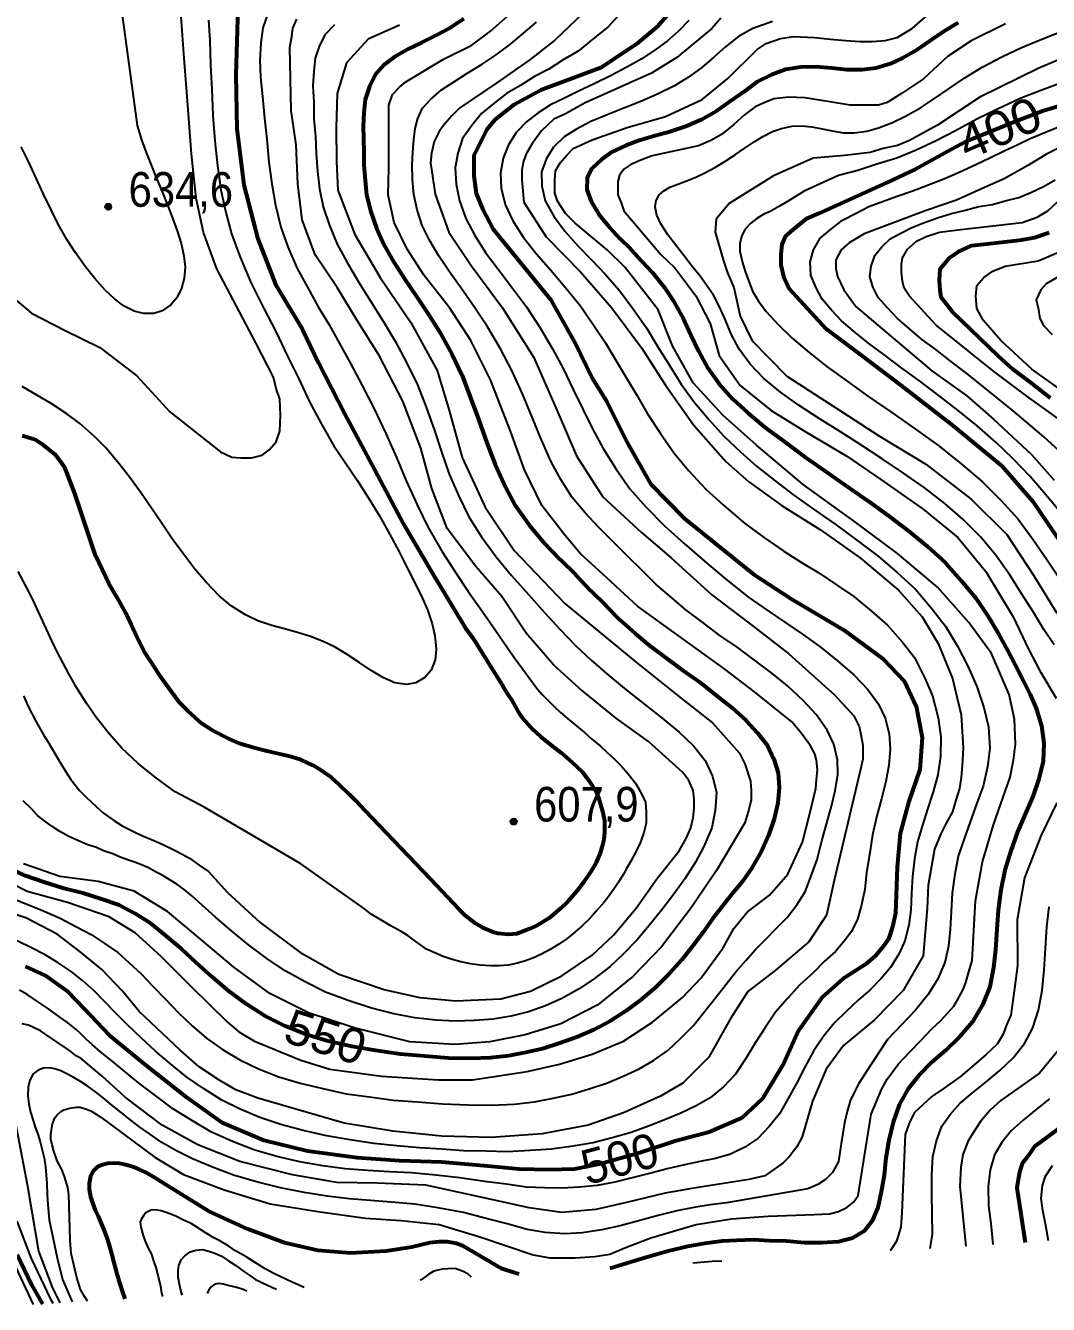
# Model space of a CAD drawing. Header units: metres. Extents: x 552626 to 559174, y 1843804 to 1852371.
# Drawn here: x 556086 to 556588, y 1843922 to 1844549 of the extents above; entities that cross this region are included whole.
import ezdxf
from ezdxf.enums import TextEntityAlignment as Align

# ---------------------------------------------------------------- set-up
doc = ezdxf.new("R2010")
doc.units = ezdxf.units.M
doc.header["$LTSCALE"] = 6.8
for name, color, linetype, lineweight in [('1', 7, 'Continuous', 25), ('2', 7, 'Continuous', 53), ('5', 7, 'Continuous', 25)]:
    doc.layers.add(name, color=color, linetype=linetype, lineweight=lineweight)
doc.layers.add('4', color=7, linetype='Continuous')

msp = doc.modelspace()

# ---------------------------------------------------------------- hatches: boundary and pattern name
at = {"layer": '5'}
for points in [[(556128.41, 1844460.01, 1), (556125.41, 1844460.01, 1)], [(556327.11, 1844158.6, 1), (556324.11, 1844158.6, 1)]]:
    msp.add_hatch(color=256, dxfattribs=at).paths.add_polyline_path(points)

# ---------------------------------------------------------------- linework, layer by layer
at = {"layer": '1'}
for points in [[(556131.8, 1844568.68), (556141.1, 1844499.83), (556143.23, 1844492.83), (556145.46, 1844486.68), (556148.06, 1844480.04), (556150.6, 1844473.91), (556153.16, 1844467.78), (556155.78, 1844461.35), (556158.32, 1844454.99), (556160.75, 1844448.23), (556162.72, 1844442.01), (556164.02, 1844435.9), (556164.58, 1844430.43), (556164.11, 1844424.94), (556162.9, 1844420.17), (556160.49, 1844415.37), (556157.55, 1844411.87), (556153.39, 1844409.03), (556149.21, 1844407.66), (556144.17, 1844407.62), (556139.58, 1844408.85), (556134.69, 1844411.3), (556130.05, 1844414.85), (556125.37, 1844419.19), (556120.39, 1844424.8), (556115.8, 1844430.51), (556110.82, 1844437.5), (556106.73, 1844443.93), (556102.41, 1844451.55), (556098.93, 1844458.43), (556095.1, 1844466.53), (556091.77, 1844473.76), (556087.85, 1844482.14), (556084.29, 1844489.47)], [(556205.47, 1844555.8), (556202.76, 1844547.72), (556201.77, 1844540.42), (556201.27, 1844531.94), (556201.62, 1844523.61), (556202.53, 1844514.05), (556203.51, 1844503.5), (556204.65, 1844493.14), (556205.71, 1844481.88), (556207.08, 1844471.32), (556208.9, 1844460.86), (556211.58, 1844450.06), (556215.02, 1844440.3), (556219.58, 1844429.74), (556224.54, 1844420.59), (556229.83, 1844411.03), (556235.01, 1844402.39), (556240.19, 1844392.99), (556245.5, 1844383.49), (556251.38, 1844372.41), (556257.24, 1844360.98), (556262.92, 1844348.92), (556268.2, 1844337.07), (556272.85, 1844325.72), (556278.27, 1844313.91), (556283.57, 1844303.05), (556290.34, 1844291.21), (556296.89, 1844280.99), (556303.24, 1844271.43), (556309.1, 1844263.4), (556313.85, 1844256.42), (556318.27, 1844250.05), (556322.57, 1844243.83), (556326.32, 1844238.43), (556330.16, 1844233.31), (556332.68, 1844229.75), (556334.98, 1844226.59), (556337.28, 1844223.58), (556339.51, 1844220.93), (556342.76, 1844217.56), (556345.57, 1844214.79)], [(556264.45, 1844478.92), (556264.45, 1844482.84), (556264.45, 1844487.63), (556264.45, 1844492.86), (556264.45, 1844498.53), (556264.45, 1844502.02), (556264.45, 1844505.94), (556264.45, 1844509.86), (556266.19, 1844515.09), (556269.66, 1844518.58), (556272.71, 1844521.19), (556291.24, 1844532.3), (556305.07, 1844539.22), (556314.27, 1844546.14), (556329.96, 1844559.98)], [(556379.1, 1844556.09), (556371.8, 1844548.03), (556364.49, 1844542.31), (556357.28, 1844536.35), (556349.86, 1844532.06), (556342.86, 1844527.5), (556335.78, 1844523.82), (556329.03, 1844519.5), (556322.17, 1844515.49), (556316.11, 1844510.81), (556309.86, 1844505.74), (556305.09, 1844499.92), (556300.6, 1844493.46), (556298.27, 1844486.37), (556296.93, 1844479.05), (556297.45, 1844471.03), (556299.11, 1844462.93), (556302.23, 1844454.34), (556306.43, 1844446.17), (556311.88, 1844437.57), (556318.07, 1844429.44), (556325.04, 1844420.16), (556331.95, 1844410.94), (556338.65, 1844400.67), (556344.65, 1844390.36), (556349.82, 1844380.66), (556354.74, 1844370.41), (556364.27, 1844351.09), (556369.41, 1844341.46), (556375.78, 1844331.32), (556382.59, 1844321.69), (556390.4, 1844312.95), (556399.52, 1844303.66), (556409.15, 1844294.95), (556420.18, 1844285.23), (556430.38, 1844276.8), (556440.85, 1844268.52), (556449.87, 1844262.17), (556458.49, 1844256.28), (556467.08, 1844250.43), (556475.73, 1844244.22), (556484.35, 1844237.36), (556492.49, 1844230.33), (556499.16, 1844223.27), (556504.37, 1844216.16), (556507.6, 1844209.25), (556509.64, 1844201.68), (556510.13, 1844194.15), (556509.51, 1844186.18), (556507.94, 1844178.18), (556505.79, 1844169.72), (556503.63, 1844161.35), (556501.46, 1844152.16), (556500.06, 1844143.22), (556498.52, 1844133.71), (556497.62, 1844125.22), (556495.93, 1844117.13), (556494.09, 1844110.78), (556491.11, 1844104.77), (556487.58, 1844100.03), (556483.26, 1844094.95), (556477.98, 1844090.18), (556472.36, 1844084.45), (556465.81, 1844078.53), (556459.83, 1844071.92), (556453.93, 1844065.23), (556448.95, 1844057.88), (556444.17, 1844050.23), (556439.39, 1844042.41), (556434.26, 1844034.76), (556428.42, 1844028.51), (556421.89, 1844023.2), (556415.06, 1844019.29), (556407.56, 1844015.72), (556400.06, 1844012.55), (556391.66, 1844009.35), (556383.17, 1844006.21), (556373.91, 1844003.52), (556364.49, 1844001.13), (556354.72, 1843999.51), (556344.17, 1843997.95), (556333.74, 1843997.28)], [(556359.62, 1844554.99), (556345.84, 1844541.69), (556333.75, 1844532.17), (556317.36, 1844520.83), (556299.21, 1844508.55)], [(556513.73, 1844289.97), (556492.7, 1844305.76), (556467.53, 1844323.77), (556444.56, 1844343.1), (556428.02, 1844357.83), (556413.62, 1844373.71), (556403.39, 1844391.83), (556396.34, 1844409.51), (556380.08, 1844430.43), (556371.37, 1844438.84), (556355.71, 1844451.9), (556350.93, 1844456.69), (556347.02, 1844462.79), (556345.71, 1844466.72), (556345.71, 1844473.25), (556346.15, 1844477.61), (556348.32, 1844481.53), (556351.8, 1844485.46), (556354.84, 1844488.51), (556364.04, 1844492.78), (556381.26, 1844498.94), (556399.99, 1844504.24), (556417.99, 1844512.61), (556430.51, 1844522.97), (556444.95, 1844537.09), (556449.39, 1844540.06), (556456.3, 1844542.53), (556462.72, 1844543.52), (556473.08, 1844543.03), (556482.46, 1844542.04), (556488.38, 1844541.54), (556495.29, 1844541.05), (556501.21, 1844541.05), (556507.63, 1844541.54), (556513.55, 1844543.03), (556520.95, 1844547.48), (556534.92, 1844559.64)], [(556081.93, 1844414), (556089.32, 1844407.89), (556105.52, 1844399.47), (556122.85, 1844391.08), (556140.88, 1844377.07), (556157.2, 1844359.54), (556181.88, 1844339.91), (556187.53, 1844337.29), (556191.87, 1844336.86), (556197.09, 1844336.86), (556202.3, 1844338.17), (556205.78, 1844340.78), (556209.26, 1844344.7), (556211, 1844349.93), (556211.43, 1844357.78), (556211, 1844365.62), (556209.26, 1844370.85), (556207.95, 1844376.52), (556199.42, 1844392.94), (556180.13, 1844429.58), (556173.6, 1844447.33), (556170.06, 1844464.3), (556167.71, 1844485.92), (556165.71, 1844512.01), (556164.06, 1844535.03), (556162.73, 1844553.34)], [(556176.05, 1844551.54), (556176.69, 1844541.6), (556177.12, 1844529.5), (556177.63, 1844517.7), (556178.22, 1844504.83), (556179.21, 1844492.27), (556180.47, 1844480.09), (556182.18, 1844468.39), (556184.36, 1844457.78), (556187.28, 1844446.78), (556191.58, 1844435.25), (556196.87, 1844422.92), (556203.19, 1844410.2), (556209.09, 1844398.83), (556214.85, 1844386.81), (556220.13, 1844376.06), (556225.67, 1844364.02), (556231.47, 1844353.45), (556237.55, 1844342.87), (556243.12, 1844334.61), (556248.89, 1844325.9), (556254.24, 1844317.55), (556259.79, 1844308.51), (556264.94, 1844299.35), (556269.54, 1844290.86), (556273.97, 1844282.09), (556277.41, 1844275.33), (556280.92, 1844267.97), (556283.34, 1844262.4), (556285.7, 1844255.56), (556287.01, 1844249.87), (556287.69, 1844243.18), (556287.18, 1844237.95), (556285.13, 1844232.82), (556282.15, 1844229.31), (556277.63, 1844226.69), (556273.07, 1844225.82), (556267.45, 1844226.65), (556261.9, 1844229.1), (556255.78, 1844232.74), (556249.75, 1844236.78), (556243.95, 1844240.58), (556238.07, 1844244.05), (556232.21, 1844246.9), (556226.01, 1844249.38), (556219.72, 1844251.32), (556213.25, 1844253.05), (556207.06, 1844254.69), (556200.3, 1844257.07), (556194.12, 1844259.96), (556187.21, 1844264.43), (556181.37, 1844269.34), (556174.91, 1844275.94), (556169.42, 1844282.37), (556163.42, 1844290.22), (556158.34, 1844297.29), (556153.02, 1844305.03), (556148.09, 1844312.29), (556143.06, 1844319.61), (556137.54, 1844327.28), (556132.19, 1844334.22), (556125.87, 1844341.61), (556120.03, 1844347.56), (556113.02, 1844353.68), (556106.61, 1844358.53), (556099.03, 1844363.54), (556092.32, 1844367.55), (556084.72, 1844371.91)], [(556102.44, 1844189.27), (556106.05, 1844183.26), (556108.64, 1844179.22), (556112.93, 1844173.86), (556116.1, 1844170.55), (556121.16, 1844165.77), (556124.57, 1844162.78), (556130.11, 1844158.82), (556133.72, 1844156.51), (556139.59, 1844153.64), (556143.43, 1844151.84), (556149.25, 1844149.34), (556153.38, 1844147.48), (556159.44, 1844144.63), (556163.21, 1844142.54), (556166.78, 1844140.61), (556171.47, 1844137.3), (556176.14, 1844134.18), (556185.44, 1844123.82), (556201.37, 1844109.19), (556220.84, 1844094.6), (556239.89, 1844083.71), (556262.66, 1844076.09), (556279.63, 1844072.37), (556297.25, 1844070.7), (556319.31, 1844071.62), (556333.87, 1844075.47), (556349.25, 1844082.98), (556364.08, 1844093.11), (556374.47, 1844102.86), (556385.65, 1844116.14), (556395.77, 1844130.56), (556406.69, 1844144.24), (556410.16, 1844150.35), (556412.34, 1844155.58), (556413.64, 1844160.37), (556414.08, 1844165.17), (556414.08, 1844169.53), (556413.64, 1844173.89), (556411.47, 1844178.68), (556408.43, 1844182.61), (556391.68, 1844197.92), (556376.07, 1844209.12), (556357.67, 1844223.97), (556345.18, 1844235.47), (556331.68, 1844250.89), (556319.82, 1844269.02), (556306.99, 1844283.69), (556293.09, 1844302.23), (556285.58, 1844321.83), (556280.19, 1844341.65), (556271.35, 1844364.78), (556259.72, 1844387.03), (556248.98, 1844404.3), (556239.05, 1844420.38), (556228.41, 1844436.47), (556222, 1844453.57), (556219.83, 1844471.2), (556218.98, 1844490.32), (556216.55, 1844507.21), (556215.96, 1844538.08), (556216.95, 1844543.53), (556217.44, 1844547.49), (556219.41, 1844551.94)], [(556237.83, 1844549.27), (556233.12, 1844544.38), (556230.29, 1844538.64), (556228.29, 1844532.85), (556227.65, 1844526.26), (556227.16, 1844519.28), (556227.67, 1844511.33), (556227.75, 1844503.04), (556228.53, 1844494.39), (556228.86, 1844486.07), (556229.46, 1844477.46), (556230.54, 1844468.87), (556232.25, 1844459.93), (556235.3, 1844450.89), (556239.16, 1844441.65), (556244.03, 1844432.63), (556249.59, 1844423.18), (556255.32, 1844414.13), (556261.64, 1844403.97), (556267.55, 1844394.1), (556273.29, 1844383.41), (556278.42, 1844372.74), (556282.71, 1844361.81), (556286.63, 1844350.89), (556290.31, 1844339.81), (556294.05, 1844328.99), (556298.68, 1844318.19), (556303.66, 1844307.93), (556309.8, 1844298.19), (556317.06, 1844288.41), (556324.56, 1844279.29), (556333, 1844269.8), (556340.65, 1844261.03), (556348.4, 1844252.74), (556355.9, 1844244.9), (556363.54, 1844237.78), (556372.16, 1844230.27)], [(556269.64, 1844549.06), (556254.27, 1844542.16), (556243.76, 1844530.55), (556239.17, 1844515.59), (556238.55, 1844498.71), (556238.86, 1844482.21), (556239.47, 1844468.21)], [(556443.62, 1844237.79), (556435.09, 1844244.04), (556426.65, 1844249.89), (556417.7, 1844256.61), (556409.95, 1844262.33), (556402.05, 1844269.13), (556395.27, 1844274.97), (556388.42, 1844281.84), (556381.48, 1844288.49), (556374.6, 1844295.61), (556367.28, 1844302.74), (556360.58, 1844310.03), (556354.35, 1844317.54), (556348.68, 1844326.26), (556343.89, 1844335.36), (556339.05, 1844346.11), (556334.65, 1844356.84), (556329.92, 1844368.25), (556324.63, 1844379.68), (556319.17, 1844390.41), (556312.74, 1844401.19), (556306.61, 1844410.53), (556299.95, 1844420.03), (556294.11, 1844428.18), (556288.72, 1844436.13), (556284.29, 1844443.61), (556280.83, 1844450.9), (556278.33, 1844458.47), (556276.68, 1844466.02), (556275.97, 1844473.33), (556275.92, 1844480.51), (556276.23, 1844486.79), (556276.71, 1844493.04), (556277.26, 1844498.36), (556278.6, 1844503.36), (556280.96, 1844508.28), (556284.89, 1844512.63), (556290.2, 1844517.28), (556296.61, 1844521.41), (556303.1, 1844525.61), (556310.22, 1844529.88), (556316.95, 1844534.54), (556324.13, 1844539.79), (556330.39, 1844545.05), (556336.72, 1844550.49)], [(556411.47, 1844551.25), (556406.34, 1844546.05), (556400.76, 1844541.22), (556394.99, 1844536.88), (556388.38, 1844532.52), (556381.05, 1844528.43), (556373.08, 1844524.14), (556365.13, 1844520.3), (556357.42, 1844516.76), (556350.47, 1844513.3), (556343.72, 1844509.99), (556337.67, 1844506.13), (556331.96, 1844501.68), (556327.04, 1844496.57), (556323.11, 1844490.37), (556320.42, 1844483.85), (556319.09, 1844476.51), (556319.5, 1844469.07), (556321.43, 1844461.17), (556325.22, 1844453.18), (556330.37, 1844445), (556336.69, 1844437.11), (556343.87, 1844428.93), (556350.88, 1844420.58), (556358.21, 1844411.56), (556364.54, 1844402.22), (556370.59, 1844393.29), (556375.79, 1844384.5), (556380.73, 1844376.31), (556385.93, 1844367.6), (556391.26, 1844358.48), (556397.61, 1844348.85), (556404.21, 1844339.22), (556411.27, 1844330.64), (556419.84, 1844321.51), (556428.36, 1844313.69), (556438.8, 1844304.93), (556448.11, 1844298), (556457.93, 1844291.22), (556466.72, 1844285.67), (556475.09, 1844280.57), (556483.85, 1844274.67), (556492.26, 1844268.89), (556500.92, 1844261.73), (556508.86, 1844254.96), (556516.13, 1844246.55), (556522.06, 1844239), (556527.13, 1844228.98), (556530.8, 1844220.19), (556533.65, 1844209.53), (556534.9, 1844200.09)], [(556427.19, 1844552.43), (556422.74, 1844547.48), (556405.56, 1844533.22), (556393.2, 1844525.47), (556377.44, 1844518.56), (556360.57, 1844510.95), (556350.93, 1844505.5), (556345.28, 1844502.89), (556339.19, 1844497.22), (556334.85, 1844491.12), (556331.81, 1844485.89), (556330.5, 1844482.4), (556329.63, 1844478.05), (556329.63, 1844473.25), (556330.51, 1844462.32), (556341.49, 1844445.26), (556358.29, 1844428.06), (556373.55, 1844410.57), (556388.48, 1844390.75), (556400.08, 1844372.59), (556413.79, 1844353.1), (556429.51, 1844335.1), (556440.78, 1844325.16), (556457.12, 1844313.4), (556475.89, 1844301.63), (556495.62, 1844287.7), (556514.16, 1844272.12), (556525.8, 1844258.9), (556533.62, 1844245.82), (556540.58, 1844228.82), (556541.88, 1844223.15), (556544.93, 1844210.94), (556545.8, 1844194.81), (556545.36, 1844186.09), (556544.93, 1844180.43), (556544.06, 1844174.76), (556542.32, 1844169.09), (556540.58, 1844163.42), (556537.54, 1844157.76), (556534.93, 1844152.53), (556531.88, 1844145.11), (556528.66, 1844127.5), (556528.29, 1844115.94), (556526.21, 1844092.79), (556516.51, 1844075.78), (556502.18, 1844061.27), (556487.2, 1844048.83), (556478.67, 1844037.25), (556472.02, 1844021.46)], [(556452.38, 1844550.77), (556442.74, 1844547.48), (556435.78, 1844543.43), (556429.44, 1844538.46), (556423.65, 1844533.3), (556417.75, 1844528.28), (556411.27, 1844523.47), (556404.39, 1844519.22), (556396.44, 1844515.3), (556388.31, 1844511.73), (556379.54, 1844508.43), (556371.38, 1844505.11), (556363.43, 1844501.83), (556356.44, 1844498.13), (556350.34, 1844494.24), (556345.15, 1844489.29), (556341.64, 1844483.7), (556339.25, 1844477.17), (556339.49, 1844470.13), (556341.1, 1844462.91), (556345.47, 1844455.13), (556350.81, 1844447.87), (556357.27, 1844440.66), (556363.84, 1844433.91), (556370.48, 1844426.93), (556377.5, 1844418.98), (556384.04, 1844410.21), (556390.71, 1844400.72), (556396.3, 1844391.35), (556402.06, 1844382.07), (556407.66, 1844373.11), (556414.28, 1844364.02), (556421.36, 1844355.51), (556428.64, 1844347.51), (556436.76, 1844339.79), (556444.6, 1844332.81), (556453.68, 1844325.57), (556462.91, 1844318.69), (556473.06, 1844311.48), (556483.58, 1844304.04), (556493.82, 1844296.62), (556504.25, 1844288.67), (556513.49, 1844280.74), (556522.46, 1844272.47)], [(556566.64, 1844549.76), (556549.74, 1844541.39), (556538.16, 1844533.74), (556526.47, 1844522.81), (556515.62, 1844515.52), (556508.67, 1844511.17), (556504.32, 1844509.86), (556498.24, 1844509.86), (556490.42, 1844509.86), (556479.55, 1844511.6), (556468.26, 1844513.35), (556460.43, 1844513.78), (556453.05, 1844512.91), (556448.7, 1844511.17), (556443.92, 1844508.99), (556438.71, 1844505.07), (556433.49, 1844500.27), (556427.41, 1844495.48), (556422.19, 1844492.43), (556416.11, 1844489.81), (556393.52, 1844485.02), (556387.87, 1844482.84), (556383.09, 1844480.66), (556379.61, 1844478.48)], [(556452.49, 1844496.84), (556456.93, 1844498.39), (556461.9, 1844499.49), (556466.74, 1844499.64), (556471.64, 1844499.26), (556476.82, 1844498.21), (556481.69, 1844497.16), (556487.28, 1844496.32), (556492.44, 1844496.22), (556498.62, 1844497.07), (556504.36, 1844498.66), (556511.26, 1844501.37), (556517.35, 1844504.28), (556524.88, 1844508.5), (556531.4, 1844512.78), (556538.96, 1844517.95), (556546.75, 1844523.24), (556555.2, 1844528.45), (556564.88, 1844533.59), (556574.15, 1844537.98), (556583.65, 1844541.83), (556592.31, 1844545.23)], [(556601.63, 1844535.81), (556582.95, 1844527.97), (556553.99, 1844513.74), (556533.32, 1844500.02), (556519.53, 1844492.43), (556513.77, 1844490.05), (556506.62, 1844488.61), (556500.29, 1844486.61), (556487.65, 1844485.12), (556472.29, 1844483.76), (556452.86, 1844475.16), (556431.18, 1844461.57), (556424.86, 1844453.87), (556424.41, 1844447.53), (556428.47, 1844433.48), (556430.31, 1844427.63), (556433.44, 1844420.5), (556436.57, 1844406.42)], [(556594.62, 1844520.9), (556583.89, 1844517.04), (556573.84, 1844513.07), (556562.67, 1844507.91), (556552.55, 1844503.02), (556542.13, 1844497.31), (556532.59, 1844492.38), (556522.84, 1844487.74), (556513.38, 1844483.85), (556503.58, 1844480.82), (556494.23, 1844477.87), (556484.82, 1844475.32), (556475.77, 1844471.26), (556467.95, 1844467.66), (556460.67, 1844463.08), (556455.82, 1844460.36), (556451.31, 1844457.72), (556448.26, 1844456.33), (556444.77, 1844454.26), (556441.85, 1844452), (556439.11, 1844449.01), (556437.36, 1844446), (556436.45, 1844442.15), (556436.5, 1844438.2), (556437.55, 1844433.14), (556439, 1844428.24), (556440.98, 1844422.97), (556442.61, 1844418.63), (556445.52, 1844413.71), (556449.26, 1844408.6), (556455.16, 1844402.29), (556462.06, 1844395.55), (556470.4, 1844388.52), (556479.22, 1844381.53), (556489.05, 1844374.56), (556499.69, 1844366.87), (556510.96, 1844359.19), (556522.43, 1844350.9), (556533.98, 1844342.73), (556544.96, 1844333.98), (556555.42, 1844325.21), (556564.37, 1844316.11), (556572.76, 1844306.8), (556579.97, 1844297), (556586.84, 1844287.1), (556593.51, 1844277.12)], [(556299.21, 1844508.55), (556295.3, 1844504.63), (556291.83, 1844500.71), (556289.22, 1844497.22), (556286.61, 1844491.99), (556285.31, 1844486.33), (556284.87, 1844481.53), (556287.21, 1844466.16), (556293.81, 1844447.59), (556304.7, 1844431.22), (556320.15, 1844410.46), (556335.56, 1844386.13), (556346.35, 1844361.49), (556356.35, 1844337.84), (556369.34, 1844317.74), (556388.32, 1844300.32), (556402.85, 1844287.94), (556422.78, 1844269.71), (556441.73, 1844255.37), (556460.48, 1844240.88), (556482.85, 1844220.67), (556492.33, 1844210.51), (556494.93, 1844205.28), (556495.8, 1844201.35), (556496.67, 1844196.12), (556496.67, 1844189.15), (556495.37, 1844183.48), (556482.63, 1844129.76), (556478.87, 1844112.75), (556470.31, 1844099.63), (556453.82, 1844085.55), (556440.36, 1844075.37), (556431.77, 1844061.8), (556421.31, 1844043.12), (556408.48, 1844030.34), (556397.53, 1844023.99), (556379.39, 1844015.74), (556362.05, 1844009.82), (556339.62, 1844005.52), (556314.64, 1844003.75), (556290.41, 1844004.36), (556266.44, 1844006.81), (556242.58, 1844010.82), (556200.18, 1844023.04), (556189.39, 1844027.15), (556181.57, 1844031.62), (556171.53, 1844038.34), (556162.23, 1844046.54), (556142.16, 1844065.49), (556133.96, 1844075.46), (556123.8, 1844086.02), (556113, 1844094.96), (556101.96, 1844103.39), (556086.52, 1844111.4), (556062.78, 1844119)], [(556507.04, 1844387.52), (556499.58, 1844393), (556492.77, 1844398.6), (556486.3, 1844404.02), (556481.59, 1844409.15), (556476.71, 1844414.67), (556473.85, 1844420.33), (556471.26, 1844426.48), (556470.94, 1844433.02), (556472.53, 1844438.97), (556475.84, 1844444.69), (556481.41, 1844449.23), (556486.79, 1844453.49), (556493.47, 1844456.93), (556499.58, 1844460.1), (556506.42, 1844462.58), (556513.52, 1844465.27), (556520.72, 1844467.61), (556528.47, 1844470.58), (556536.37, 1844473.7), (556543.96, 1844477.05), (556552.07, 1844480.7), (556558.94, 1844483.94), (556566, 1844487.36), (556572.34, 1844490.35), (556578.74, 1844493.45), (556586.26, 1844496.54), (556593.35, 1844499.52)], [(556590.51, 1844245.3), (556585.45, 1844252.7), (556580.49, 1844260.89), (556574.58, 1844270.09), (556568.55, 1844279.72), (556561.71, 1844289.29), (556554.33, 1844298.2), (556545.91, 1844306.73), (556536.89, 1844314.54), (556526.69, 1844322.36), (556516.7, 1844329.46), (556506.16, 1844336.5), (556496.27, 1844342.92), (556485.71, 1844349.65), (556475.72, 1844355.94), (556465.58, 1844362.57), (556456.43, 1844369.04), (556448.25, 1844375.89), (556441.43, 1844382.88), (556436.18, 1844390.12), (556432.3, 1844397.3), (556429.37, 1844404.48), (556426.5, 1844410.92), (556423.57, 1844416.69), (556420.1, 1844421.65), (556416.98, 1844425.91), (556413.09, 1844430.78), (556409.46, 1844435.51), (556404.95, 1844441.3), (556401.12, 1844446.32), (556397.73, 1844451.66), (556395.81, 1844455.85), (556395.02, 1844460.01), (556395.45, 1844463.06), (556396.85, 1844465.87), (556399.21, 1844467.9), (556402.18, 1844469.61), (556406.07, 1844471.11), (556409.99, 1844472.54), (556414.8, 1844474.49), (556419.21, 1844476.57), (556424.43, 1844479.46), (556429.04, 1844482.27), (556434.23, 1844485.66), (556438.61, 1844488.61), (556443.46, 1844491.85), (556447.63, 1844494.4), (556452.49, 1844496.84)], [(556599.8, 1844492.29), (556586.72, 1844485.72), (556577.63, 1844480.27), (556566.01, 1844473.67), (556556.28, 1844469.5), (556542.63, 1844463.3), (556527.7, 1844458.18), (556497.37, 1844446.67), (556489.98, 1844442.31), (556486.07, 1844438.82), (556483.47, 1844434.03), (556483.47, 1844429.67), (556484.33, 1844425.75), (556487.38, 1844419.21), (556493.46, 1844410.93), (556530.46, 1844379.64), (556547.72, 1844367.24), (556560.8, 1844355.9), (556579.33, 1844338.6), (556590.42, 1844325.91)], [(556066.03, 1844135.22), (556087.17, 1844124.5), (556107.03, 1844119.07), (556126.98, 1844112.24), (556139.94, 1844104.28), (556152.95, 1844092.45), (556167.54, 1844077.82), (556185.29, 1844060.35), (556190.88, 1844055.5), (556198.69, 1844051.02), (556221.38, 1844041.7), (556235.52, 1844037.22), (556260.81, 1844033.86), (556288.71, 1844032), (556305.45, 1844032), (556332.15, 1844036.03), (556348.06, 1844039.61), (556364.02, 1844044.65), (556379.45, 1844051.02), (556393.56, 1844060.23), (556408.36, 1844072.33), (556417.49, 1844081.96), (556428.31, 1844096.78), (556433.52, 1844106.1), (556440.06, 1844114.22), (556450.91, 1844122.44), (556459.95, 1844132.77), (556467.13, 1844148.54), (556470.74, 1844162.54), (556473.63, 1844174.76), (556474.06, 1844179.12), (556474.5, 1844183.91), (556474.06, 1844188.71), (556473.2, 1844191.76), (556471.02, 1844195.68), (556466.67, 1844201.79), (556461.89, 1844207.45), (556443.6, 1844222.18), (556429.01, 1844233.28), (556386.26, 1844264.13), (556369.3, 1844279.83), (556358.43, 1844289.85), (556350.61, 1844299.01), (556339.37, 1844313.59), (556330.94, 1844331.01), (556324, 1844349.93), (556314.33, 1844375.11), (556304.55, 1844394.52), (556294.34, 1844410.35), (556281.79, 1844426.29), (556273.34, 1844439.26), (556267.01, 1844452.23), (556264.12, 1844465.82), (556264.45, 1844478.92)], [(556379.61, 1844478.48), (556377.44, 1844475.43), (556376.57, 1844472.38), (556376.57, 1844468.89), (556376.57, 1844465.84), (556378.31, 1844461.92), (556379.61, 1844458), (556397.66, 1844436.55), (556404.54, 1844430.02), (556414.92, 1844416.41), (556421.89, 1844402.86), (556426.38, 1844387.1), (556436.63, 1844372.33), (556451.75, 1844360.1), (556468.38, 1844349.91), (556488.92, 1844337.71), (556505.6, 1844326.38), (556526.25, 1844311.81), (556543.31, 1844297.85), (556557.01, 1844281.18), (556570.4, 1844258.97), (556577.93, 1844243.11), (556583.44, 1844232.5), (556591.45, 1844219.07)], [(556592.84, 1844340.37), (556585.43, 1844347.27), (556577.68, 1844353.79), (556569.57, 1844360.67), (556561.83, 1844366.9), (556554.26, 1844373.12), (556546.99, 1844378.83), (556539.51, 1844384.51), (556532.44, 1844389.96), (556525.42, 1844395.08), (556519.55, 1844400.19), (556513.66, 1844405.16), (556508.79, 1844410.52), (556504.25, 1844415.6), (556501.61, 1844420.76), (556500.18, 1844425.82), (556500.82, 1844430.94), (556502.57, 1844436.04), (556506.01, 1844440.34), (556510.02, 1844444.24), (556515.25, 1844447.01), (556520.73, 1844449.89), (556526.97, 1844452.23), (556533.31, 1844454.59), (556540.14, 1844456.75), (556546.94, 1844458.31), (556553.51, 1844460.18), (556560.17, 1844461.15), (556566.38, 1844462.97), (556573.07, 1844464.54), (556579.01, 1844467.05), (556585.25, 1844469.98), (556590.9, 1844473.29)], [(556239.47, 1844468.21), (556247.84, 1844446.38), (556260.21, 1844425.28), (556275.28, 1844403.32), (556288.04, 1844379.72), (556293.97, 1844360.18), (556300.38, 1844337.06), (556311.61, 1844312.77), (556325.84, 1844291.55), (556350.61, 1844265.44), (556385.05, 1844237.17), (556405.34, 1844220.92), (556423, 1844207.04), (556436.3, 1844192.17), (556438.9, 1844186.89), (556441.58, 1844178.42), (556441.97, 1844173.8), (556441.97, 1844169.18), (556440.82, 1844164.56), (556438.9, 1844158.02), (556425.04, 1844134.62), (556412.59, 1844116.39), (556397.97, 1844097.18), (556383.99, 1844082.72), (556366.87, 1844068.74), (556348.67, 1844059.51), (556331.16, 1844053.97), (556313.95, 1844050.54), (556296.71, 1844049.39), (556274.78, 1844050.64), (556247.53, 1844057.52), (556225.1, 1844064.87), (556206.1, 1844074.32), (556188.5, 1844087.29), (556172.97, 1844100.3), (556156, 1844114.59), (556139.63, 1844124.5), (556122.05, 1844129.25), (556103.28, 1844131.64), (556085.35, 1844137.84)], [(556593.16, 1844355.51), (556577.13, 1844367.19), (556560.74, 1844379.39), (556548.3, 1844389.44), (556532.61, 1844401.95), (556519.54, 1844416.16), (556516.93, 1844420.08), (556516.06, 1844423.57), (556515.63, 1844427.92), (556515.63, 1844431.85), (556516.06, 1844434.9), (556518.67, 1844439.25), (556523.01, 1844443.18), (556527.79, 1844445.36), (556534.31, 1844447.53), (556544.74, 1844448.84), (556574.73, 1844452.33), (556582.11, 1844454.94), (556587.33, 1844457.99), (556592.11, 1844462.35)], [(556610.84, 1844357.97), (556579.44, 1844380.32), (556564.3, 1844394.37), (556555.61, 1844404.39), (556552.56, 1844410.06), (556552.13, 1844416.16), (556552.56, 1844421.39), (556556.04, 1844425.31), (556560.39, 1844428.36), (556566.47, 1844430.97), (556582.58, 1844433.51), (556586.55, 1844435.1), (556591.7, 1844437.48)], [(556612.97, 1844437.51), (556586.46, 1844422.26), (556583.86, 1844419.21), (556581.68, 1844414.41), (556582.55, 1844410.49), (556583.42, 1844405.26), (556585.16, 1844401.77), (556589.51, 1844397.42)], [(556436.57, 1844406.42), (556442.45, 1844394.27), (556459.43, 1844377), (556483.42, 1844361.49), (556504.83, 1844347.5), (556527.58, 1844333.81), (556549.74, 1844316.66), (556567.31, 1844299.33), (556580.37, 1844279.32), (556591.72, 1844260.73)], [(556592.2, 1844311.69), (556585.45, 1844320.01), (556578.55, 1844327.98), (556570.42, 1844336.36), (556562.06, 1844344.36), (556552.74, 1844352.55), (556543.45, 1844360.2), (556534.19, 1844367.3), (556524.55, 1844374.62), (556515.84, 1844380.92), (556507.04, 1844387.52)], [(556100.74, 1844013.36), (556101.89, 1844014.84), (556103.78, 1844016.41), (556105.11, 1844017.24), (556107.49, 1844017.92), (556108.97, 1844018.29), (556111.59, 1844018.62), (556113.22, 1844018.54), (556116.27, 1844017.68), (556118.39, 1844016.71), (556120.24, 1844015.61), (556123.25, 1844013.61), (556149.95, 1843993.94), (556163.81, 1843985.52), (556183.71, 1843978.03), (556206.3, 1843971.18), (556229.69, 1843967.38), (556253.05, 1843964.24), (556270.4, 1843963.03), (556289.08, 1843961.01), (556309.09, 1843955.07), (556335.21, 1843946.2), (556343.39, 1843944.7), (556348.6, 1843944.7), (556355.67, 1843944.7), (556365.34, 1843945.45), (556372.78, 1843946.57), (556380.96, 1843949.93), (556392.87, 1843954.53), (556414.98, 1843961.04), (556432.3, 1843963.92), (556450.31, 1843965.16), (556472.85, 1843965.96), (556480.29, 1843966.34), (556484.76, 1843967.46), (556488.85, 1843969.32), (556492.2, 1843971.93), (556494.43, 1843975.29), (556500.75, 1844015.21), (556505.96, 1844027.52), (556508.56, 1844032.36), (556514.14, 1844039.83), (556519.72, 1844045.79), (556525.3, 1844051.39), (556530.51, 1844056.99), (556534.98, 1844061.09), (556538.33, 1844064.82), (556541.3, 1844068.18), (556543.16, 1844071.16), (556545.77, 1844076.01), (556547.25, 1844079.74), (556548.37, 1844083.85), (556550.23, 1844090.56), (556551.96, 1844119.68), (556555.27, 1844138.92), (556560.7, 1844156.98), (556568.84, 1844180.43), (556570.57, 1844188.71), (556571.44, 1844196.56), (556571.01, 1844208.77), (556568.4, 1844220.97), (556559.71, 1844241.03), (556548.66, 1844256.25), (556533.29, 1844273.59), (556513.73, 1844289.97)], [(556121.24, 1844209.39), (556116.43, 1844216.39), (556111.38, 1844224.41), (556107.63, 1844230.98), (556103.32, 1844239.06), (556100.3, 1844245.09), (556096.48, 1844253.25), (556093.68, 1844259.36), (556089.92, 1844267.52), (556086.79, 1844273.92), (556082.8, 1844281.27)], [(556522.46, 1844272.47), (556530.18, 1844263.33), (556537.21, 1844254.36), (556543.09, 1844244.66), (556548.16, 1844234.84), (556552.59, 1844224.9), (556556.05, 1844214.46), (556558.21, 1844204.98), (556558.98, 1844194.63), (556557.73, 1844185.51), (556555.64, 1844175.94), (556552.47, 1844167.09), (556549.29, 1844158.51), (556546.3, 1844150.2), (556543.49, 1844141.71), (556541.84, 1844132.78), (556540.5, 1844123.6), (556540, 1844114.53), (556539.53, 1844105.85), (556538.62, 1844097.48), (556536.96, 1844089.56), (556533.48, 1844081.55), (556528.75, 1844073.76), (556522.45, 1844066.11), (556515.59, 1844058.9), (556508.78, 1844051.81), (556498.58, 1844036.11), (556494.82, 1844030.23), (556490.63, 1844022.26), (556488.95, 1844016.38), (556487.7, 1844010.92), (556486.02, 1844000.84), (556484.76, 1843992.02), (556481.83, 1843986.56), (556478.48, 1843983.2), (556474.71, 1843980.68), (556469.69, 1843978.58), (556429.83, 1843971.76), (556421.93, 1843970.73), (556413.88, 1843969.4), (556405.58, 1843967.74), (556396.39, 1843965.42), (556387.47, 1843963.07), (556377.79, 1843960.41), (556368.88, 1843958.44), (556359.41, 1843956.94), (556350.65, 1843956.41), (556340.98, 1843957.22), (556332.22, 1843958.68), (556322.49, 1843961.38), (556312.1, 1843964.06), (556300.97, 1843966.95), (556288.48, 1843969.3), (556277.22, 1843970.97), (556265.54, 1843972.09), (556255.51, 1843972.82), (556245.03, 1843973.62), (556234.29, 1843974.9), (556222.98, 1843976.68), (556211.3, 1843979.01), (556199.64, 1843981.98), (556188.39, 1843985.29), (556177.95, 1843989.13), (556168.25, 1843993.18), (556160.14, 1843997.4)], [(556078.85, 1844121.37), (556086.75, 1844118.26), (556095.49, 1844114.6), (556103.77, 1844111.04), (556111.11, 1844107.2), (556118.63, 1844103.29), (556124.93, 1844098.98), (556131.59, 1844094.48), (556137.03, 1844089.49), (556143.02, 1844083.93), (556148.63, 1844078.03), (556155.09, 1844071.38), (556161.19, 1844065.05), (556168.07, 1844058.46), (556175.05, 1844052.49), (556182.88, 1844046.85), (556191.43, 1844041.76), (556200.58, 1844037.35), (556210.6, 1844033.53), (556221.01, 1844030.3), (556232.1, 1844027.66), (556243.48, 1844025.17), (556254.93, 1844023.6), (556266.6, 1844022.05), (556278.51, 1844021.17), (556290.72, 1844020.2), (556303.23, 1844019.74), (556314.86, 1844019.58), (556325.87, 1844020.13), (556335.74, 1844021.23), (556344.97, 1844022.93), (556354.1, 1844025.03), (556362.68, 1844027.55), (556371.57, 1844030.54), (556379.34, 1844033.73), (556387.18, 1844037.43), (556394.05, 1844041.53), (556401.13, 1844046.36), (556407.46, 1844052.35), (556413.8, 1844058.56), (556419.33, 1844065.68), (556424.57, 1844072.21), (556429.66, 1844078.92), (556434.49, 1844084.95), (556439.33, 1844090.46), (556444.14, 1844095.95), (556449.07, 1844100.79), (556454.41, 1844106.37), (556459.61, 1844111.54), (556464.38, 1844117.86), (556468.42, 1844124.09), (556471.41, 1844132.03), (556474.28, 1844139.93), (556476.62, 1844149.09), (556478.97, 1844157.32), (556481.3, 1844166.14), (556483.08, 1844173.7), (556484.44, 1844181.73), (556484.22, 1844188.86), (556482.57, 1844196.49), (556479.27, 1844203.35), (556473.78, 1844211.08), (556467.56, 1844217.78), (556459.71, 1844225.09), (556452.08, 1844231.34), (556443.62, 1844237.79)], [(556372.16, 1844230.27), (556380.72, 1844223.26), (556389.86, 1844215.94), (556398.41, 1844209.26), (556406.71, 1844202.36), (556413.66, 1844195.77), (556419.5, 1844188.53), (556422.99, 1844180.93), (556424.98, 1844172.83), (556424.27, 1844163.97), (556422.7, 1844155.5), (556418.85, 1844146.44), (556414.78, 1844138.66), (556409.45, 1844130.53), (556404.02, 1844123.06), (556398.29, 1844115.4), (556392.06, 1844107.65), (556386.11, 1844100.61), (556379.33, 1844093.52), (556372.84, 1844087.57), (556365.21, 1844081.61), (556357.64, 1844076.55), (556349.21, 1844071.91), (556341.22, 1844068.27), (556332.85, 1844065.34), (556324.41, 1844063.25), (556315.6, 1844061.72), (556306.37, 1844061.01), (556296.93, 1844060.7), (556287.47, 1844061.22), (556277.23, 1844062.35), (556266.94, 1844064.42), (556255.39, 1844067.23), (556244.45, 1844070.9), (556233.37, 1844075.03), (556223.38, 1844079.96), (556213.67, 1844085.36), (556204.65, 1844091.51), (556195.73, 1844098.12), (556187.31, 1844104.99), (556179.55, 1844111.78), (556172.94, 1844117.59), (556167.87, 1844122.26), (556164.21, 1844125.27), (556160.6, 1844127.94), (556157.55, 1844129.79), (556153.31, 1844132.29), (556150.17, 1844134.02), (556146.66, 1844135.86), (556144.34, 1844136.94), (556140.74, 1844138.29), (556137.32, 1844139.59), (556132.79, 1844141.17), (556129.27, 1844142.72), (556124.68, 1844144.27), (556121.12, 1844145.81), (556116.53, 1844147.38), (556112.01, 1844149.32), (556107.56, 1844151.36), (556103.25, 1844153.76), (556099.51, 1844156.22), (556095.88, 1844158.78), (556092.29, 1844161.65), (556089.1, 1844165.01), (556085.31, 1844168.81)], [(556085.46, 1844220.21), (556087.72, 1844215.08), (556091.48, 1844207.76), (556095.16, 1844201.19), (556097.86, 1844197.06), (556101.25, 1844191.21), (556102.44, 1844189.27)], [(556345.57, 1844214.79), (556348.48, 1844212.13), (556352.06, 1844209.07), (556355.54, 1844206.22), (556360.33, 1844202.28), (556363.82, 1844199.24), (556368.22, 1844195.54), (556371.2, 1844192.7), (556374.9, 1844189.31), (556378.42, 1844185.71), (556381.68, 1844182.05), (556385.34, 1844177.46), (556387.67, 1844173.56), (556390.28, 1844168.08), (556390.52, 1844163.38), (556390.52, 1844157.77), (556389.31, 1844153.21), (556387.8, 1844148.57), (556386.19, 1844145.12), (556384.3, 1844141.72), (556383.01, 1844139.15), (556380.91, 1844135.65), (556379.38, 1844132.78), (556376.95, 1844128.91), (556375.03, 1844125.93), (556372.24, 1844122.08), (556369.94, 1844119.09), (556366.25, 1844114.8), (556363.08, 1844111.3), (556359.23, 1844107.41), (556355.64, 1844104.31), (556351.81, 1844101.29), (556347.74, 1844098.46), (556343.43, 1844095.84), (556339.25, 1844093.57), (556335.03, 1844091.65), (556330.9, 1844090.15), (556326.81, 1844089), (556322.95, 1844088.23), (556318.5, 1844087.94), (556314.22, 1844087.86), (556309.18, 1844088.16), (556304.53, 1844088.82), (556299.76, 1844089.76), (556295.41, 1844090.98), (556291.14, 1844092.5), (556287, 1844094.19), (556282.94, 1844096.09), (556280.02, 1844098.17), (556277.24, 1844100.14), (556273.83, 1844102.55), (556270.49, 1844104.75), (556265.07, 1844107.6), (556261.26, 1844109.99), (556255.86, 1844113.25), (556252.5, 1844115.76), (556221.38, 1844137.95), (556203.52, 1844148.39), (556173.94, 1844165.67), (556159.72, 1844173.17), (556149.87, 1844180.29), (556141.57, 1844187.03), (556133.68, 1844194.66), (556127.5, 1844201.52), (556121.24, 1844209.39)], [(556534.9, 1844200.09), (556534.75, 1844190.55), (556533.41, 1844181.46), (556531.12, 1844173.26), (556528.39, 1844164.75), (556525.86, 1844156.91), (556523.44, 1844148.67), (556522.02, 1844140.34), (556520.99, 1844131.69), (556520.62, 1844123.45), (556520.25, 1844115.11), (556519.2, 1844107.79), (556517.36, 1844100.15), (556514.44, 1844093.91), (556510.3, 1844087.02), (556505.66, 1844081.73), (556500.15, 1844076), (556494.52, 1844071.25), (556488.55, 1844065.54), (556482.66, 1844059.78), (556477.33, 1844052.99), (556472.54, 1844046.02), (556468.25, 1844038.27), (556464.39, 1844030.53), (556460.08, 1844022.83), (556455.84, 1844015.38), (556450.76, 1844009.03), (556445.24, 1844003.18), (556438.85, 1843998.92), (556431.83, 1843995.56), (556424.48, 1843993.44), (556417.05, 1843991.96), (556409.37, 1843990.31), (556401.52, 1843988.59), (556392.89, 1843986.22), (556384.26, 1843984.03), (556375.13, 1843981.86), (556366.49, 1843980.23), (556357.81, 1843979.35), (556349.16, 1843978.81), (556340.65, 1843979.12), (556331.82, 1843979.4), (556321.91, 1843980.83), (556311.34, 1843982.08), (556299.18, 1843984.02), (556287.52, 1843985.24), (556275.57, 1843986.36), (556264.77, 1843986.85), (556253.93, 1843987.53), (556243.08, 1843988.36), (556232.05, 1843989.81), (556220.82, 1843991.72), (556209.57, 1843994.44), (556198.27, 1843997.68), (556187.78, 1844001.81), (556177.6, 1844006.26), (556168.19, 1844011.84), (556158.95, 1844017.61), (556150.28, 1844024.07), (556141.71, 1844030.56), (556134.31, 1844036.67), (556127.81, 1844041.95), (556123.18, 1844045.79), (556119.1, 1844049.28), (556116.3, 1844051.78)], [(556591.72, 1844167.82), (556584.08, 1844151.95), (556575.92, 1844131), (556572.34, 1844110.49), (556572.42, 1844088.06), (556571.06, 1844076.76), (556569.2, 1844063.71), (556566.97, 1844058.48), (556565.48, 1844054.38), (556562.51, 1844049.53), (556556.93, 1844044.31), (556544.54, 1844033.59), (556536.09, 1844027.52), (556530.51, 1844023.79), (556526.05, 1844019.68), (556521.96, 1844015.95), (556519.35, 1844010.73), (556517.49, 1844005.13), (556517.12, 1843997.67), (556515.76, 1843966.82), (556515.34, 1843959.68), (556513.24, 1843952.96), (556510.31, 1843948.34), (556510.15, 1843948.15)], [(556586.2, 1844096.35), (556586.9, 1844106.93), (556587.96, 1844116.75)], [(556333.74, 1843997.28), (556322.5, 1843996.72), (556312.05, 1843996.94), (556301.05, 1843997.23), (556290.42, 1843997.96), (556279.49, 1843998.59), (556268.32, 1843999.65), (556257.12, 1844000.76), (556245.43, 1844002.53), (556233.91, 1844004.48), (556222.47, 1844007.12), (556211.51, 1844010.08), (556201.28, 1844013.48), (556191.58, 1844017.54), (556182.58, 1844022.02), (556173.58, 1844027.69), (556165.48, 1844033.34), (556157.4, 1844039.89), (556150.08, 1844046.06), (556143.21, 1844052.48), (556136.57, 1844058.73), (556130.74, 1844064.74), (556124.96, 1844070.56), (556119.96, 1844075.71), (556114.4, 1844080.61), (556108.74, 1844085.15), (556102.48, 1844089.27), (556096.09, 1844093.3), (556089.37, 1844096.77), (556082.25, 1844100.19)], [(556529.71, 1843949.37), (556530.87, 1843956.35), (556530.65, 1843966.22), (556530.59, 1843975.83), (556530.5, 1843985.47), (556531.02, 1843994.33), (556532.82, 1844002.09), (556535.34, 1844009.21), (556539.54, 1844015.04), (556544.32, 1844020.57), (556550.43, 1844025.67), (556556.93, 1844030.85), (556563.86, 1844036.6), (556570.42, 1844042.73), (556575.89, 1844049.72), (556580.03, 1844057.43), (556582.82, 1844066.09), (556584.53, 1844075.71), (556585.61, 1844085.97), (556586.2, 1844096.35)], [(556116.3, 1844051.78), (556113.3, 1844054.64), (556111.16, 1844056.59), (556106.98, 1844060.02), (556103.25, 1844062.74), (556097.19, 1844067.11), (556092.23, 1844070.46), (556087.17, 1844073.82), (556083.53, 1844075.95)], [(556472.02, 1844021.46), (556466.9, 1844004.01), (556464.3, 1843999.16), (556460.58, 1843994.31), (556457.6, 1843991.33), (556453.14, 1843987.97), (556448.67, 1843984.99), (556440.86, 1843983.12), (556412.97, 1843978.78), (556399.77, 1843976.38), (556380.95, 1843971.78), (556365.8, 1843968.38), (556349.17, 1843967), (556333.19, 1843969.18), (556319.2, 1843972.4), (556282.51, 1843980.42), (556258.74, 1843981.32), (556238.9, 1843981.64), (556217.27, 1843985.4), (556191.42, 1843991.97), (556170.83, 1844000.08), (556153.3, 1844009.71), (556135.25, 1844023.51), (556123.99, 1844033.71), (556113.76, 1844042.29), (556111.2, 1844043.78), (556107.93, 1844046.32), (556095.87, 1844054.51), (556093.68, 1844056.04), (556090.24, 1844057.7), (556087.83, 1844058.73), (556084.69, 1844059.48)], [(556593.31, 1844047.32), (556583.21, 1844035.23), (556564.37, 1844021.92), (556559.16, 1844017.07), (556554.32, 1844011.48), (556551.35, 1844007), (556548.37, 1844002.15), (556545.77, 1843995.43), (556544.65, 1843989.09), (556544.28, 1843979.77), (556547.25, 1843950.47)], [(556160.14, 1843997.4), (556153.19, 1844001.26), (556147.23, 1844005.46), (556142.5, 1844008.75), (556137.37, 1844012.77), (556133.21, 1844016.03), (556128.5, 1844019.81), (556124.48, 1844023.12), (556120.66, 1844026.14), (556116.69, 1844029.03), (556113.38, 1844031.22), (556109.8, 1844033.32), (556106.72, 1844034.99), (556103.66, 1844036.38), (556100.85, 1844037.36), (556098.07, 1844037.83), (556095.26, 1844037.73), (556092.57, 1844036.76), (556090.22, 1844034.9), (556088.53, 1844031.86), (556087.66, 1844028.31), (556087.57, 1844024.11), (556088.06, 1844020.15), (556088.92, 1844016.11), (556089.97, 1844012.51), (556091.14, 1844008.81), (556092.36, 1844005.3), (556093.53, 1844001.6), (556094.62, 1843997.75), (556095.49, 1843993.72), (556096.19, 1843989.35), (556096.55, 1843985.25), (556096.79, 1843981.4), (556097.09, 1843975.66), (556097.4, 1843970.72), (556097.94, 1843963.27), (556101.89, 1843944.76), (556104.56, 1843934.02), (556109.29, 1843923.08)], [(556079.27, 1844022.66), (556087.43, 1843979.92), (556092.79, 1843947.98), (556099.48, 1843930.27), (556103.18, 1843922.7)], [(556588.15, 1844022.62), (556581.59, 1844017.43), (556575.32, 1844012.18), (556569.37, 1844006.98), (556564.79, 1844001.25), (556561.21, 1843995.14), (556559.04, 1843987.84), (556558.09, 1843979.63), (556558.36, 1843970.24), (556559.46, 1843961.56), (556560.38, 1843951.29)], [(556116.78, 1843923.55), (556115.28, 1843925.8), (556113.33, 1843929.17), (556111.52, 1843935.1), (556108.84, 1843946.9), (556108.31, 1843953.34), (556107.64, 1843975.7), (556107.12, 1843979.16), (556105.58, 1843984.58), (556104.2, 1843988.02), (556101.87, 1843992.2), (556100.22, 1843997.03), (556099.44, 1844000.17), (556098.82, 1844002.85), (556098.81, 1844005.22), (556099.24, 1844008.61), (556099.68, 1844010.47), (556100.74, 1844013.36)], [(556587.62, 1843953), (556586.18, 1843961.32), (556584.86, 1843968), (556584.1, 1843973.8), (556584.72, 1843980.18), (556586.26, 1843984.8), (556589.63, 1843990.04)], [(556223.01, 1843930.19), (556221.87, 1843930.68), (556214.92, 1843933.71), (556208.04, 1843937.04), (556203.86, 1843939.27), (556198.07, 1843942.92), (556194.56, 1843945.15), (556189.33, 1843948.2), (556186.11, 1843950.37), (556181.59, 1843953.03), (556178.73, 1843954.58), (556174.85, 1843956.76), (556172.66, 1843958.29), (556169.44, 1843960.45), (556167.59, 1843961.55), (556165.36, 1843962.61), (556163.24, 1843963.58), (556160.41, 1843964.94), (556158.4, 1843965.82), (556155.32, 1843966.87), (556152.82, 1843967.79), (556150.99, 1843968.04), (556148.4, 1843968.19), (556147.11, 1843967.84), (556145.33, 1843966.85), (556144.43, 1843965.69), (556143.08, 1843963.53), (556142.66, 1843962.33), (556142.89, 1843959.79), (556144.07, 1843955.66), (556144.94, 1843953.3), (556146.55, 1843949.5), (556147.92, 1843946.92), (556149.29, 1843942.81), (556150.31, 1843939.99), (556151.44, 1843935.56), (556152.5, 1843930.84), (556153.03, 1843927.39), (556153.51, 1843925.84)], [(556082.14, 1843962.63), (556089.23, 1843944.32), (556098.59, 1843924.41), (556099.72, 1843922.48)], [(556163.24, 1843926.45), (556162.54, 1843928.74), (556161.78, 1843931.86), (556161.23, 1843935.27), (556161.18, 1843938.29), (556161.51, 1843941.02), (556162.74, 1843943.66), (556164.42, 1843945.71), (556167.1, 1843947.67), (556169.89, 1843948.51), (556173.15, 1843948.79), (556176.23, 1843948.06), (556179.18, 1843947.03), (556182.36, 1843945.52), (556185.89, 1843943.28), (556189.54, 1843940.94), (556193.45, 1843937.99), (556196.4, 1843936.04), (556199.13, 1843934.16), (556200.93, 1843933.25), (556202.85, 1843932.31), (556205, 1843931.28), (556207.16, 1843930.33), (556209.36, 1843929.34)], [(556079.1, 1843945.55), (556090.13, 1843921.88)], [(556427.56, 1843942.99), (556424.84, 1843943.06), (556413.42, 1843942.1)], [(556304.96, 1843935.32), (556303.29, 1843936.69), (556300.84, 1843938.1), (556296.86, 1843939.5), (556293.54, 1843939.37), (556290.52, 1843939.19), (556286.47, 1843938.11), (556283.99, 1843936.66), (556280.23, 1843934), (556279.77, 1843933.74)], [(556194.91, 1843928.43), (556193.03, 1843929.26), (556189.98, 1843930.11), (556187.9, 1843930.71), (556185.06, 1843931.4), (556183.39, 1843931.86), (556180.88, 1843932.11), (556179.49, 1843931.85), (556178.33, 1843931.22), (556177.38, 1843930.44), (556175.99, 1843928.65), (556175.38, 1843927.21)]]:
    msp.add_lwpolyline(points, dxfattribs=at)
at = {"layer": '2'}
for points in [[(556190.79, 1844568.27), (556189.4, 1844524.79), (556189.96, 1844498.25), (556193.31, 1844470.78), (556200.2, 1844444.24), (556209.03, 1844421.59), (556222.13, 1844399.83), (556229.95, 1844383.44), (556242.78, 1844358.61), (556257.48, 1844331.24), (556271.44, 1844304.75), (556286.82, 1844278.56), (556301.93, 1844253.45), (556305.71, 1844248.29), (556315.39, 1844232.79), (556318.48, 1844227.86), (556322.17, 1844221.95), (556324.79, 1844217.72), (556328.52, 1844211.44), (556329.9, 1844209.53), (556335.1, 1844203.62)], [(556405.37, 1844558.93), (556395.89, 1844548.24), (556385.9, 1844539.82), (556368.7, 1844528.25), (556352.43, 1844522.21), (556338.99, 1844517.18), (556325.68, 1844510.01), (556316.31, 1844502.59), (556312.4, 1844497.87), (556306.06, 1844485.15), (556306.06, 1844475.22), (556307.24, 1844466.48), (556310.41, 1844458.93), (556315.56, 1844449), (556343.9, 1844414.46), (556355.59, 1844393.49), (556364.03, 1844375.99), (556371.32, 1844364.45), (556381.1, 1844344.74), (556392.85, 1844323.95), (556409.33, 1844307.23), (556443.2, 1844279.83), (556461.9, 1844267.62), (556487.55, 1844252.36), (556506.83, 1844238.24), (556517.11, 1844227.43), (556522.87, 1844215.13), (556525.82, 1844199.71), (556524.61, 1844184.07), (556519.18, 1844168.43), (556515, 1844152.69), (556513.49, 1844136.27), (556512.66, 1844113.7), (556511.17, 1844106.98), (556509.31, 1844101.01), (556506.71, 1844097.28), (556502.99, 1844092.81), (556498.15, 1844088.7), (556486.8, 1844081.41), (556476.71, 1844072.45), (556465.15, 1844056.18), (556457.97, 1844040.19), (556447.52, 1844022.82), (556437.33, 1844013.23)], [(556301.17, 1844552.19), (556294.34, 1844547.65), (556287.77, 1844544.07), (556280.6, 1844540.6), (556274.01, 1844537.39), (556267.51, 1844533.73), (556262.36, 1844529.77), (556257.8, 1844524.7), (556254.93, 1844519.02), (556252.85, 1844512.6), (556252.11, 1844506.06), (556251.87, 1844499.48), (556252.04, 1844493.24), (556252.19, 1844486.8), (556252.14, 1844480.56), (556252.79, 1844473.06), (556253.53, 1844465.78), (556255.67, 1844457.58), (556258.33, 1844449.47), (556262.06, 1844441.52), (556266.85, 1844432.88), (556272.12, 1844424.72), (556278.26, 1844415.57), (556284.23, 1844406.72), (556290.11, 1844397.34), (556295.44, 1844387.51), (556300.29, 1844377.26), (556304.49, 1844366.4), (556308.53, 1844355.45), (556312.41, 1844344.27), (556316.54, 1844333.62), (556321.42, 1844322.84), (556326.41, 1844313.59), (556333.35, 1844303.75), (556340.14, 1844295.75), (556348.34, 1844287.09), (556355.85, 1844279.68), (556363.41, 1844271.8), (556370.86, 1844264.32), (556377.73, 1844257.32), (556385.09, 1844250.79), (556392.15, 1844244.86), (556399.81, 1844239.22), (556408.14, 1844233.04), (556416.6, 1844227.07), (556425.08, 1844220.31), (556432.7, 1844214.35), (556439.5, 1844208.15), (556445.13, 1844202.15), (556449.91, 1844195.85), (556453.15, 1844189.21), (556455.27, 1844182.48), (556455.69, 1844175.09), (556455.09, 1844167.83), (556453.27, 1844159.92)], [(556543.41, 1844550.12), (556536.41, 1844545.93), (556529.67, 1844541.42), (556523.34, 1844537.01), (556516.24, 1844533.07), (556510.09, 1844530.02), (556503.03, 1844527.94), (556496.39, 1844527.18), (556488.93, 1844527.15), (556481.53, 1844528.03), (556473.82, 1844528.58), (556466.39, 1844528.48), (556458.79, 1844527.33), (556451.89, 1844524.68), (556444.89, 1844521.2), (556438.67, 1844516.52), (556431.89, 1844511.83), (556424.94, 1844506.88), (556417.45, 1844502.71), (556409.91, 1844499.33), (556402.12, 1844496.76), (556394.85, 1844494.73), (556387.1, 1844492.56), (556380.6, 1844490.03), (556373.56, 1844486.79), (556368.43, 1844483.03), (556363.92, 1844478.82), (556361.63, 1844474.02), (556361.44, 1844468.49), (556363.53, 1844462.55), (556367.52, 1844456.11), (556372.39, 1844450.22), (556377.77, 1844444.32), (556382.82, 1844439.43), (556388.45, 1844433.41), (556393.64, 1844427.72), (556399.47, 1844420.4)], [(556606.73, 1844513.54), (556585.16, 1844507), (556571.25, 1844501.58), (556553.87, 1844494.61), (556547.35, 1844491.99), (556539.96, 1844488.07), (556522.58, 1844478.48), (556508.67, 1844471.94), (556475.21, 1844456.69), (556469.13, 1844454.08), (556463.48, 1844449.72), (556458.7, 1844445.36), (556456.96, 1844441.44), (556456.52, 1844436.64), (556456.52, 1844431.41), (556457.83, 1844425.75), (556460.43, 1844420.08), (556478.79, 1844400.23), (556495.12, 1844387.84), (556515.26, 1844372.5)], [(556588.73, 1844366.1), (556579.47, 1844373.29), (556570.38, 1844380.3), (556563.1, 1844387), (556540.59, 1844408.48), (556535.04, 1844415.63), (556534.65, 1844419.2), (556534.25, 1844423.97), (556534.65, 1844429.53), (556536.63, 1844431.92), (556539.4, 1844435.1), (556543.36, 1844437.88), (556550.1, 1844441.06), (556573.43, 1844443.7), (556580.88, 1844445.01), (556588, 1844447.34)], [(556399.47, 1844420.4), (556404.29, 1844413.24), (556408.64, 1844405.32), (556412.49, 1844397.28), (556416.11, 1844389.31), (556420.83, 1844380.95), (556426.22, 1844373.33), (556432.97, 1844365.69), (556440.31, 1844359.02), (556448.82, 1844351.77), (556457.86, 1844345.19), (556468.26, 1844337.38), (556478.47, 1844330.44), (556489.4, 1844322.65), (556499.47, 1844315.72), (556509.57, 1844308.36), (556519.24, 1844301.04), (556528.33, 1844293.43), (556537.18, 1844285.39), (556544.91, 1844276.79), (556552.07, 1844268.12), (556558.06, 1844259.1), (556563.26, 1844250.66), (556567.56, 1844242.63), (556571.47, 1844235.04), (556575.03, 1844228.1), (556578.64, 1844220.85), (556581.75, 1844213.66), (556584.29, 1844205.6), (556585.35, 1844197.11), (556585, 1844188.22), (556582.93, 1844179.49), (556579.97, 1844170.88), (556576.25, 1844162.28), (556572.57, 1844153.52), (556569.17, 1844144.23), (556566.33, 1844134.8), (556564.32, 1844125.08), (556562.98, 1844115.14), (556562.32, 1844105.79), (556561.72, 1844095.94), (556560.79, 1844087.08), (556558.94, 1844077.6), (556555.45, 1844069.09), (556550.51, 1844060.42), (556544.19, 1844053.25), (556537.29, 1844046.29), (556530.51, 1844040.6), (556524.14, 1844034.14), (556518.95, 1844027.52), (556514.52, 1844019.75), (556511.52, 1844011.18), (556509.52, 1844002.47), (556508.05, 1843993.75), (556507.18, 1843985.18), (556505.68, 1843977.05), (556504.1, 1843969.39), (556501.22, 1843962.78), (556497.29, 1843957.76), (556491.62, 1843954.34), (556484.7, 1843952.53), (556476.52, 1843952.11), (556468.07, 1843952.06), (556459.35, 1843952.93), (556450.88, 1843953.11)], [(556515.26, 1844372.5), (556540.86, 1844352.84), (556564.77, 1844333), (556579.95, 1844315.5), (556593.34, 1844295.71)], [(556095.3, 1844342.92), (556091.33, 1844345.71), (556085, 1844347.69)], [(556335.1, 1844203.62), (556338.75, 1844200.28), (556344.56, 1844195.59), (556348.67, 1844192.4), (556354.32, 1844187.5), (556359.49, 1844182.64), (556362.33, 1844178.91), (556365.99, 1844173.19), (556367.44, 1844169.19), (556369.36, 1844162.97), (556370.15, 1844158.98), (556370.18, 1844153.38), (556369.77, 1844149.82), (556368.94, 1844146.58), (556368.06, 1844143.04), (556365.81, 1844138.2), (556363.7, 1844134.61), (556360.03, 1844129.02), (556357.27, 1844125.26), (556352.2, 1844119.4), (556348.55, 1844115.99), (556343.05, 1844111.31), (556337.04, 1844107.71), (556333.01, 1844105.78), (556327.1, 1844103.62), (556323.25, 1844103.23), (556317.77, 1844103.78), (556315.81, 1844104.29), (556310.48, 1844106.57), (556306.89, 1844108.69), (556301.84, 1844112.62), (556298.91, 1844115.57), (556284.62, 1844130.49), (556252.75, 1844163.95), (556248.25, 1844168.8), (556245, 1844172.01), (556239.91, 1844176.97), (556236.5, 1844179.97), (556231.17, 1844183.77), (556227.37, 1844186.05), (556221.42, 1844188.82), (556216.67, 1844190.31), (556208.94, 1844192.1), (556203.95, 1844193.28), (556198.93, 1844194.65), (556191.24, 1844196.91), (556186.1, 1844199.22), (556178.09, 1844203.25), (556172.92, 1844206.59), (556166.07, 1844212.76), (556161.72, 1844217.16), (556156.25, 1844224.46), (556152.81, 1844229.16), (556148.08, 1844236.55), (556144.89, 1844241.56), (556140.86, 1844249.42), (556138.24, 1844255.17), (556135.54, 1844260.82), (556131.35, 1844268.47), (556127.26, 1844275.36), (556120.64, 1844288.98), (556110.64, 1844319.5), (556105.6, 1844332.2), (556101.24, 1844338.16), (556095.3, 1844342.92)], [(556453.27, 1844159.92), (556450.47, 1844151.74), (556446.96, 1844143.7), (556442.54, 1844136.14), (556437.57, 1844129.13), (556432.49, 1844122.94), (556427.78, 1844116.9), (556423.1, 1844110.96), (556418.53, 1844104.38), (556413.45, 1844097.69), (556408.06, 1844090.83), (556402.02, 1844084.18), (556395.37, 1844077.56), (556388.38, 1844071.6), (556380.66, 1844065.76), (556372.85, 1844060.75), (556364.83, 1844056.57), (556356.54, 1844052.85), (556348.3, 1844049.95), (556339.77, 1844047.25), (556331.61, 1844045.31), (556323.23, 1844043.71), (556314.24, 1844042.85), (556304.6, 1844042.48), (556293.62, 1844042.67), (556282.06, 1844043.53), (556270.03, 1844044.55), (556257.91, 1844046.36), (556246.27, 1844048.27), (556234.71, 1844051), (556224, 1844054.16), (556213.6, 1844058.22), (556203.82, 1844063.17), (556194.65, 1844069.06), (556186.01, 1844075.43), (556178.03, 1844082.39), (556170.17, 1844089.28), (556162.77, 1844096.22), (556154.99, 1844102.72), (556147.74, 1844108.59), (556139.97, 1844113.48), (556132.24, 1844117.58), (556123.64, 1844120.63), (556114.55, 1844123.48), (556105.14, 1844125.81), (556095.35, 1844128.89), (556086.44, 1844132.01), (556077.95, 1844136.03)], [(556437.33, 1844013.23), (556421.35, 1844006.26), (556405.3, 1844002), (556387.38, 1843996.15), (556367.74, 1843990.7), (556355.35, 1843988.24), (556342.78, 1843987.82), (556328.24, 1843988.25), (556311.14, 1843989.9), (556290.39, 1843991.56), (556269.62, 1843992.3), (556248.95, 1843993.67), (556224.51, 1843997.03), (556203.19, 1844002.19), (556182.75, 1844010.89), (556165.58, 1844023.21), (556145.57, 1844039), (556127.59, 1844053.68), (556115.26, 1844066.7), (556106.92, 1844075.37), (556096.01, 1844083.1), (556086.34, 1844087.58)], [(556594.98, 1844009.81), (556580.74, 1843999.17), (556577.76, 1843994.69), (556574.78, 1843990.96), (556573.3, 1843986.11), (556572.18, 1843979.02), (556576.24, 1843952.28)], [(556328.38, 1843936.78), (556326.06, 1843937.33), (556319.44, 1843939.45), (556300.9, 1843950.44), (556297.55, 1843951.7), (556292.94, 1843952.54), (556289.17, 1843952.54), (556284.57, 1843952.12), (556275.77, 1843950.02), (556263.21, 1843947.92), (556245.62, 1843947.08), (556229.7, 1843948.34), (556213.37, 1843952.12), (556195.36, 1843958.84), (556176.1, 1843967.66), (556154.21, 1843981.21), (556149.82, 1843983.92), (556145.32, 1843986.58), (556141.77, 1843988.19), (556138.42, 1843989.42), (556135.55, 1843990.26), (556132.42, 1843990.9), (556129.62, 1843991.1), (556126.82, 1843991), (556124.1, 1843990.33), (556121.75, 1843989.26), (556119.61, 1843987.15), (556118.28, 1843984.75), (556117.55, 1843981.36), (556117.62, 1843978.3), (556118.28, 1843974.66), (556119.27, 1843971.66), (556120.61, 1843968.17), (556121.95, 1843965.13), (556123.49, 1843961.57), (556124.81, 1843958.38), (556126.26, 1843954.53), (556127.4, 1843950.93), (556128.6, 1843946.86), (556129.71, 1843942.5), (556131.03, 1843937.57), (556132.47, 1843932.4), (556134.06, 1843927.39), (556135.09, 1843924.69)], [(556450.88, 1843953.11), (556443.06, 1843953.58), (556435.04, 1843953.28), (556427.75, 1843952.95), (556419.27, 1843951.74), (556410.89, 1843950.33), (556401.33, 1843947.92), (556391.55, 1843945.16), (556381.19, 1843942.04), (556372.79, 1843939.56)], [(556082.35, 1843946.37), (556089.58, 1843931.34), (556094.68, 1843922.16)]]:
    msp.add_lwpolyline(points, dxfattribs=at)
at = {"layer": '5'}
for centre in [(556126.91, 1844460.01), (556325.61, 1844158.6)]:
    msp.add_circle(centre, 1.5, dxfattribs=at)

# ---------------------------------------------------------------- texts
at = {"layer": '4'}
for s, rotation, width, p in [('400', 23.3, 1.1, (556566.98, 1844490.81)), ('550', 342.273, 1.05, (556230.87, 1844044.92))]:
    msp.add_text(s, height=17, rotation=rotation, dxfattribs=dict(at, width=width)).set_placement(p, align=Align.CENTER)
msp.add_text('500', height=17, rotation=14.866, dxfattribs=at).set_placement((556379.75, 1843985.19), align=Align.CENTER)
at = {"layer": '5', "width": 0.9}
for s, p in [('634,6', (556136.91, 1844460.01)), ('607,9', (556335.61, 1844158.6))]:
    msp.add_text(s, height=17, dxfattribs=at).set_placement(p)

doc.saveas('drawing.dxf')
